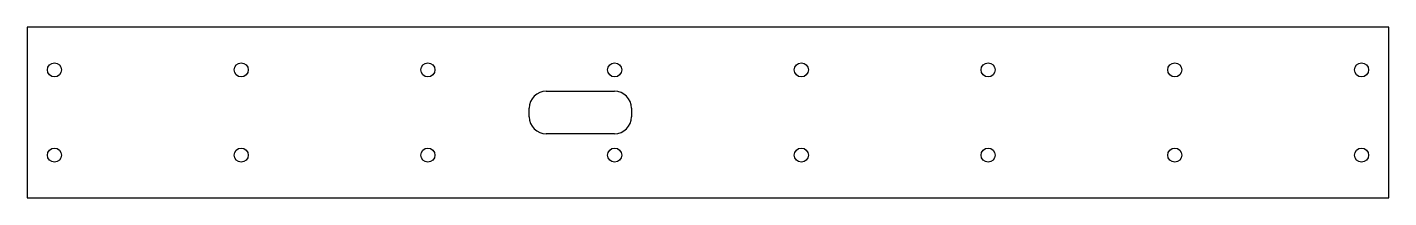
# Model space of a CAD drawing. Header units: millimetres. Extents: x 0 to 320, y 0 to 40.
import ezdxf

# ---------------------------------------------------------------- set-up
doc = ezdxf.new("R2010")
doc.units = ezdxf.units.MM

msp = doc.modelspace()

# ---------------------------------------------------------------- linework, layer by layer
at = {"layer": 'CUT'}
for p, q in [((0, 40), (0, 0)), ((320, 40), (0, 40)), ((320, 0), (320, 40)), ((122, 25), (138, 25)), ((118, 19), (118, 21)), ((142, 21), (142, 19)), ((138, 15), (122, 15)), ((0, 0), (320, 0))]:
    msp.add_line(p, q, dxfattribs=at)
for centre in [(6.4, 30), (50.29, 30), (94.17, 30), (138.06, 30), (181.94, 30), (225.83, 30), (269.71, 30), (313.6, 30), (6.4, 10), (50.29, 10), (94.17, 10), (138.06, 10), (181.94, 10), (225.83, 10), (269.71, 10), (313.6, 10)]:
    msp.add_circle(centre, 1.65, dxfattribs=at)
for centre, start, end in [((122, 21), 90, 180), ((138, 21), 0, 90), ((122, 19), 180, 270), ((138, 19), -90, 0)]:
    msp.add_arc(centre, 4, start, end, dxfattribs=at)

doc.saveas('drawing.dxf')
